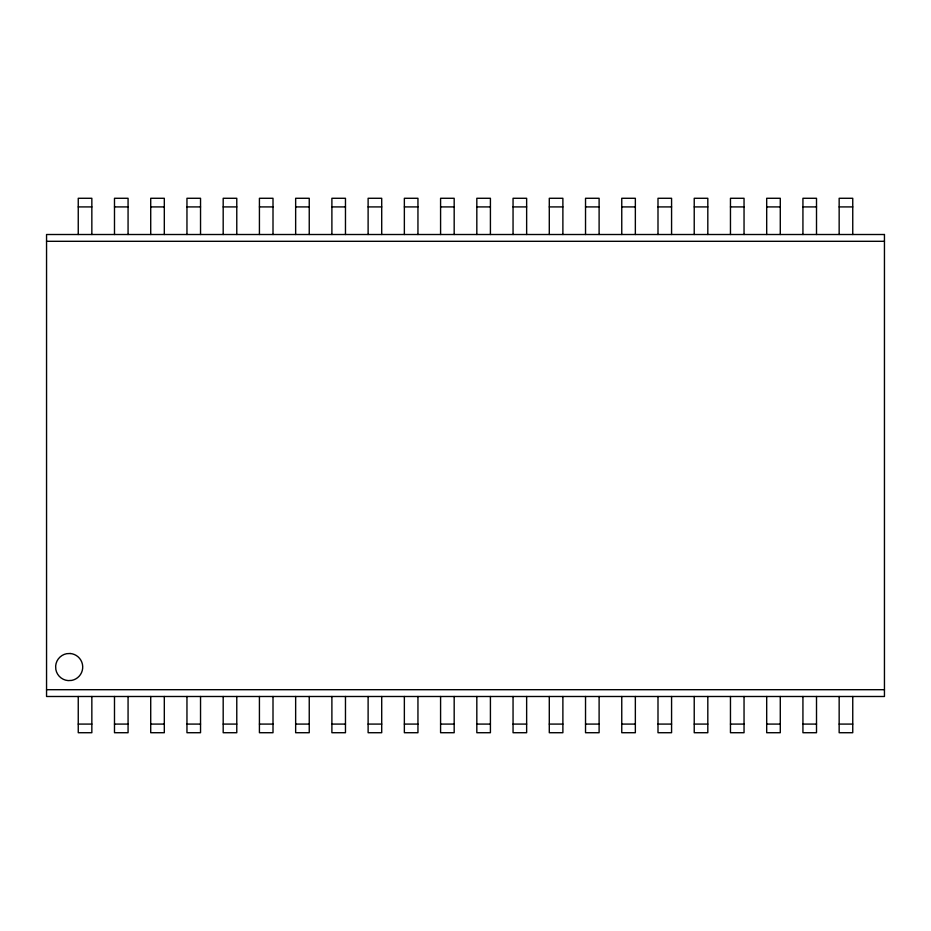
<?xml version="1.0" encoding="UTF-8"?>
<svg xmlns="http://www.w3.org/2000/svg" width="931" height="931" viewBox="0 0 931 931"><rect width="100%" height="100%" fill="white"/><g stroke="black" fill="none" stroke-linecap="round" stroke-linejoin="round"><path stroke-width="1.4" d="M78.251 206.915L91.843 206.915M114.49 206.915L128.071 206.915M150.717 206.915L164.31 206.915M186.956 206.915L200.537 206.915M223.184 206.915L236.777 206.915M259.423 206.915L273.004 206.915M295.651 206.915L309.243 206.915M331.89 206.915L345.471 206.915M368.117 206.915L381.71 206.915M404.357 206.915L417.949 206.915M440.584 206.915L454.177 206.915M476.823 206.915L490.416 206.915M513.051 206.915L526.643 206.915M549.29 206.915L562.883 206.915M585.529 206.915L599.11 206.915M621.757 206.915L635.349 206.915M657.996 206.915L671.577 206.915M694.223 206.915L707.816 206.915M730.463 206.915L744.044 206.915M766.69 206.915L780.283 206.915M802.929 206.915L816.51 206.915M839.157 206.915L852.749 206.915M46.55 241.304L884.45 241.304M46.55 689.696L884.45 689.696M78.251 724.085L91.843 724.085M114.49 724.085L128.071 724.085M150.717 724.085L164.31 724.085M186.956 724.085L200.537 724.085M223.184 724.085L236.777 724.085M259.423 724.085L273.004 724.085M295.651 724.085L309.243 724.085M331.89 724.085L345.471 724.085M368.117 724.085L381.71 724.085M404.357 724.085L417.949 724.085M440.584 724.085L454.177 724.085M476.823 724.085L490.416 724.085M513.051 724.085L526.643 724.085M549.29 724.085L562.883 724.085M585.529 724.085L599.11 724.085M621.757 724.085L635.349 724.085M657.996 724.085L671.577 724.085M694.223 724.085L707.816 724.085M730.463 724.085L744.044 724.085M766.69 724.085L780.283 724.085M802.929 724.085L816.51 724.085M839.157 724.085L852.749 724.085M852.749 234.507L852.749 198.28L839.157 198.28L839.157 234.507M852.749 696.493L852.749 732.72L839.157 732.72L839.157 696.493M816.51 234.507L816.51 198.28L802.929 198.28L802.929 234.507M816.51 696.493L816.51 732.72L802.929 732.72L802.929 696.493M780.283 234.507L780.283 198.28L766.69 198.28L766.69 234.507M780.283 696.493L780.283 732.72L766.69 732.72L766.69 696.493M744.044 234.507L744.044 198.28L730.463 198.28L730.463 234.507M744.044 696.493L744.044 732.72L730.463 732.72L730.463 696.493M707.816 234.507L707.816 198.28L694.223 198.28L694.223 234.507M707.816 696.493L707.816 732.72L694.223 732.72L694.223 696.493M671.577 234.507L671.577 198.28L657.996 198.28L657.996 234.507M671.577 696.493L671.577 732.72L657.996 732.72L657.996 696.493M635.349 234.507L635.349 198.28L621.757 198.28L621.757 234.507M635.349 696.493L635.349 732.72L621.757 732.72L621.757 696.493M599.11 234.507L599.11 198.28L585.529 198.28L585.529 234.507M599.11 696.493L599.11 732.72L585.529 732.72L585.529 696.493M562.883 234.507L562.883 198.28L549.29 198.28L549.29 234.507M562.883 696.493L562.883 732.72L549.29 732.72L549.29 696.493M526.643 234.507L526.643 198.28L513.051 198.28L513.051 234.507M526.643 696.493L526.643 732.72L513.051 732.72L513.051 696.493M490.416 234.507L490.416 198.28L476.823 198.28L476.823 234.507M490.416 696.493L490.416 732.72L476.823 732.72L476.823 696.493M454.177 234.507L454.177 198.28L440.584 198.28L440.584 234.507M454.177 696.493L454.177 732.72L440.584 732.72L440.584 696.493M417.949 234.507L417.949 198.28L404.357 198.28L404.357 234.507M417.949 696.493L417.949 732.72L404.357 732.72L404.357 696.493M381.71 234.507L381.71 198.28L368.117 198.28L368.117 234.507M381.71 696.493L381.71 732.72L368.117 732.72L368.117 696.493M345.471 234.507L345.471 198.28L331.89 198.28L331.89 234.507M345.471 696.493L345.471 732.72L331.89 732.72L331.89 696.493M309.243 234.507L309.243 198.28L295.651 198.28L295.651 234.507M309.243 696.493L309.243 732.72L295.651 732.72L295.651 696.493M273.004 234.507L273.004 198.28L259.423 198.28L259.423 234.507M273.004 696.493L273.004 732.72L259.423 732.72L259.423 696.493M236.777 234.507L236.777 198.28L223.184 198.28L223.184 234.507M236.777 696.493L236.777 732.72L223.184 732.72L223.184 696.493M200.537 234.507L200.537 198.28L186.956 198.28L186.956 234.507M200.537 696.493L200.537 732.72L186.956 732.72L186.956 696.493M164.31 234.507L164.31 198.28L150.717 198.28L150.717 234.507M164.31 696.493L164.31 732.72L150.717 732.72L150.717 696.493M128.071 234.507L128.071 198.28L114.49 198.28L114.49 234.507M128.071 696.493L128.071 732.72L114.49 732.72L114.49 696.493M91.843 234.507L91.843 198.28L78.251 198.28L78.251 234.507M91.843 696.493L91.843 732.72L78.251 732.72L78.251 696.493M70.221 653.504L66.683 653.69A13.593 13.593 0 0 0 55.651 666.014L55.848 669.564A13.593 13.593 0 0 0 68.161 680.596L71.71 680.398A13.593 13.593 0 0 0 70.221 653.504M884.45 234.507L46.55 234.507L46.55 696.493L884.45 696.493L884.45 234.507"/></g></svg>
